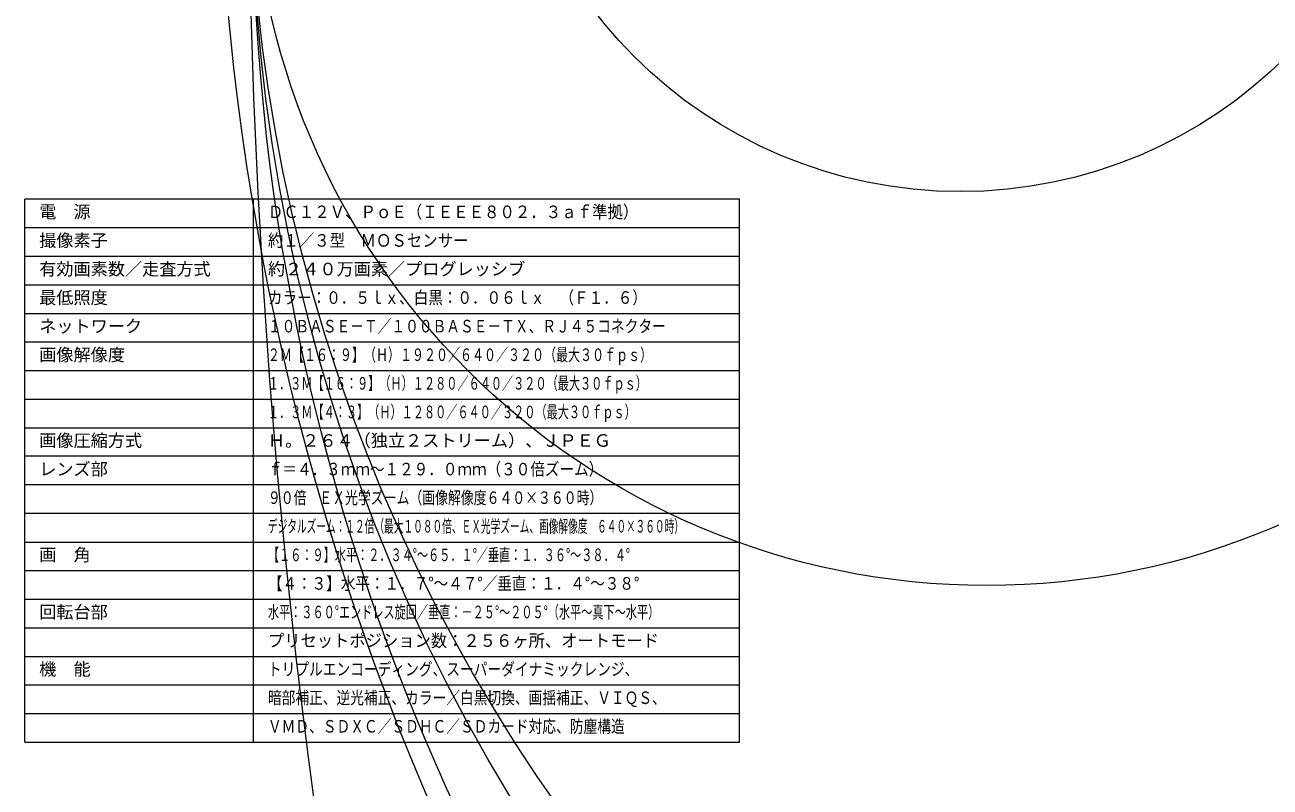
# Model space of a CAD drawing. Units: millimetres, scale not verified. Extents: x -135 to 2559, y -1245 to 1338.
# Drawn here: x -62.5 to 155.3, y -124.4 to 9 of the extents above; entities that cross this region are included whole.
import ezdxf
from ezdxf.enums import TextEntityAlignment as Align

# ---------------------------------------------------------------- set-up
doc = ezdxf.new("R2010")
doc.units = ezdxf.units.MM
doc.header["$LTSCALE"] = 0.125
doc.layers.add('0-1_WAKU', color=1, linetype='Continuous', lineweight=18)
doc.layers.add('0-4_GAIKEI', color=1, linetype='Continuous', lineweight=18)
doc.layers.add('0-2_MOJI1', color=7, linetype='Continuous')
doc.styles.add('ＭＳ ゴシック', font='')
doc.styles.get('ＭＳ ゴシック').set_extended_font_data('MS Gothic')

msp = doc.modelspace()

# ---------------------------------------------------------------- linework, layer by layer
at = {"layer": '0-1_WAKU', "color": 4}
for p, q in [((-62.4976, -116.4939), (-62.4976, -21.4939)), ((62.5024, -21.4939), (-62.4976, -21.4939)), ((-22.4976, -116.4939), (-22.4976, -21.4939)), ((62.5024, -116.4939), (62.5024, -21.4939)), ((-62.4976, -116.4939), (62.5024, -116.4939))]:
    msp.add_line(p, q, dxfattribs=at)
at = {"layer": '0-1_WAKU'}
for p, q in [((-62.4976, -26.4939), (62.5024, -26.4939)), ((-62.4976, -31.4939), (62.5024, -31.4939)), ((-62.4976, -36.4939), (62.5024, -36.4939)), ((-62.4976, -41.4939), (62.5024, -41.4939)), ((-62.4976, -46.4939), (62.5024, -46.4939)), ((-62.4976, -51.4939), (62.5024, -51.4939)), ((-62.4976, -56.4939), (62.5024, -56.4939)), ((-62.4976, -61.4939), (62.5024, -61.4939)), ((62.5024, -66.4939), (-62.4976, -66.4939)), ((62.5024, -71.4939), (-62.4976, -71.4939)), ((62.5024, -76.4939), (-62.4976, -76.4939)), ((-62.4976, -81.4939), (62.5024, -81.4939)), ((-62.4976, -86.4939), (62.5024, -86.4939)), ((-62.4976, -91.4939), (62.5024, -91.4939)), ((-62.4976, -96.4939), (62.5024, -96.4939)), ((-62.4976, -101.4939), (62.5024, -101.4939)), ((-62.4976, -106.4939), (62.5024, -106.4939)), ((-62.4976, -111.4939), (62.5024, -111.4939))]:
    msp.add_line(p, q, dxfattribs=at)
at = {"layer": '0-4_GAIKEI'}
for centre, radius in [((1267.933, 46.1872), 1291.3406), ((428.5692, 54.0099), 457.5012), ((361.8133, 33.6825), 384.5375), ((288.6491, 35.6917), 311.4875), ((271.8917, 42.5635), 295.1969), ((105.7278, 39.2848), 128.3908), ((101.0842, 60.4581), 80.6518)]:
    msp.add_circle(centre, radius, dxfattribs=at)
at = {"layer": '0-4_GAIKEI', "color": 7}
msp.add_circle((271.8917, 42.5635), 295.1969, dxfattribs=at)

# ---------------------------------------------------------------- texts
at = {"layer": '0-2_MOJI1', "style": 'ＭＳ ゴシック'}
for s, p in [('電\u3000源', (-59.9976, -25.4939)), ('撮像素子', (-59.9976, -30.4939)), ('有効画素数／走査方式', (-59.9976, -35.4939)), ('約２４０万画素／プログレッシブ', (-19.9976, -35.4939)), ('最低照度', (-59.9976, -40.4939)), ('ネットワーク', (-59.9976, -45.4939)), ('画像解像度', (-59.9976, -50.4939)), ('画像圧縮方式', (-59.9976, -65.4939)), ('Ｈ。２６４（独立２ストリーム）、ＪＰＥＧ', (-19.9976, -65.4939)), ('レンズ部', (-59.9976, -70.4939)), ('画\u3000角', (-59.9976, -85.4939)), ('回転台部', (-59.9976, -95.4939)), ('機\u3000能', (-59.9976, -105.4939))]:
    msp.add_text(s, height=2.199, dxfattribs=at).set_placement(p, align=Align.BOTTOM_LEFT)
for s, width, p in [('ＤＣ１２Ｖ、ＰｏＥ（ＩＥＥＥ８０２．３ａｆ準拠）', 0.9, (-19.9976, -25.4939)), ('約１／３型\u3000ＭＯＳセンサー', 0.9, (-19.9976, -30.4939)), ('カラー：０．５ｌｘ、白黒：０．０６ｌｘ\u3000（Ｆ１．６）', 0.85, (-19.9976, -40.4939)), ('１０ＢＡＳＥ－Ｔ／１００ＢＡＳＥ－ＴＸ、ＲＪ４５コネクター', 0.8, (-19.9976, -45.4939)), ('２Ｍ【１６：９】（Ｈ）１９２０／６４０／３２０（最大３０ｆｐｓ）', 0.7, (-19.9976, -50.4939)), ('１．３Ｍ【１６：９】（Ｈ）１２８０／６４０／３２０（最大３０ｆｐｓ）', 0.65, (-19.9976, -55.4939)), ('１．３Ｍ【４：３】（Ｈ）１２８０／６４０／３２０（最大３０ｆｐｓ）', 0.65, (-19.9976, -60.4939)), ('ｆ＝４．３ｍｍ～１２９．０ｍｍ（３０倍ズーム）', 0.85, (-19.9976, -70.4939)), ('９０倍\u3000ＥＸ光学ズーム（画像解像度６４０×３６０時）', 0.75, (-19.9976, -75.4939)), ('デジタルズーム：１２倍（最大１０８０倍、ＥＸ光学ズーム、画像解像度\u3000６４０×３６０時）', 0.55, (-19.9976, -80.4939)), ('【１６：９】水平：２．３４°～６５．１°／垂直：１．３６°～３８．４°', 0.65, (-19.9976, -85.4939)), ('【４：３】水平：１．７°～４７°／垂直：１．４°～３８°', 0.85, (-19.9976, -90.4939)), ('水平：３６０°エンドレス旋回／垂直：－２５°～２０５°（水平～真下～水平）', 0.65, (-19.9976, -95.4939)), ('プリセットポジション数：２５６ヶ所、オートモード', 0.95, (-19.9976, -100.4939)), ('トリプルエンコーディング、スーパーダイナミックレンジ、', 0.8, (-19.9976, -105.4939)), ('暗部補正、逆光補正、カラー／白黒切換、画揺補正、ＶＩＱＳ、', 0.8, (-19.9976, -110.4939)), ('ＶＭＤ、ＳＤＸＣ／ＳＤＨＣ／ＳＤカード対応、防塵構造', 0.8, (-19.9976, -115.4939))]:
    msp.add_text(s, height=2.199, dxfattribs=dict(at, width=width)).set_placement(p, align=Align.BOTTOM_LEFT)

doc.saveas('drawing.dxf')
